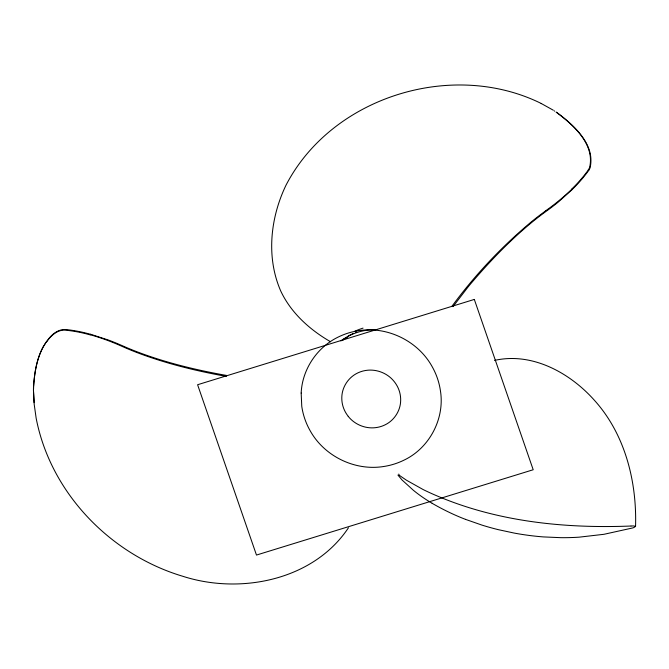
<?xml version="1.0" encoding="UTF-8"?>
<svg xmlns="http://www.w3.org/2000/svg" width="669" height="669" viewBox="0 0 669 669"><rect width="100%" height="100%" fill="white"/><g stroke="black" fill="none" stroke-linecap="round" stroke-linejoin="round"><path stroke-width="1" d="M45.701 342.729C36.912 356.201 33.977 373.887 33.542 389.007M33.5 387.175L33.45 390.144M33.575 386.281C34.671 372.449 36.67 358.141 43.694 345.923M44.054 345.664L46.203 341.984M348.449 527.774C313.527 580.282 240.539 594.825 182.955 576.327C110.544 554.768 50.568 493.02 36.151 418.175L34.186 404.243L33.458 390.353L34.119 402.654M46.061 342.553L46.721 341.257M452.997 306.645L468.191 286.817A298.876 248.442 -69.3 0 1 472.13 282.109C490.26 260.893 509.694 240.706 531.203 222.886A281.607 260.726 -67.4 0 1 546.004 211.429A221.222 186.459 -55.3 0 0 558.372 201.979L572.288 189.486M451.726 306.594C474.48 275.511 501.123 247.221 530.626 222.451A283.639 262.281 -67.2 0 1 545.461 211.011M46.571 341.834C50.142 335.997 55.828 330.57 62.869 329.6A12.736 11.616 12 0 1 65.537 329.574M47.081 341.131C50.936 336.014 56.054 330.996 62.694 330.185A12.711 11.574 11.4 0 1 65.361 330.16A126.985 114.349 11 0 1 90.298 334.918M340.931 340.931C350.364 333.714 362.197 329.834 374.038 329.658M342.754 339.701L343.64 339.058M494.516 360.415C532.123 351.927 569.929 372.792 594.381 400.254C625.08 434.214 636.921 481.496 635.55 526.428L633.811 527.557A16.215 13.079 -13.5 0 1 632.548 527.975L603.973 534.297L579.053 537.174A199.839 161.262 -13.5 0 1 560.739 537.667L543.22 536.906A248.617 200.625 -13.5 0 1 514.168 533.068L498.355 529.672A263.444 212.591 -13.5 0 1 481.989 525.115L465.49 519.361M630.859 526.026C562.269 528.727 491.932 521.193 428.954 492.334A244.369 197.196 -13.5 0 1 423.159 489.566L406.443 480.2L399.326 475.333L398.774 474.087M631.135 526.018L633.041 525.951A5.109 4.123 -13.5 0 1 634.087 526.01L635.525 526.453M226.323 376.379C197.154 371.153 168.228 364.112 140.398 353.842A283.639 262.072 4.4 0 1 122.82 346.709A195.574 161.371 12.3 0 0 90.348 334.751M90.507 334.224L108.445 340.044A221.222 184.535 12 0 1 123.021 346.024A281.607 260.534 4.4 0 0 140.59 353.115C167.116 362.874 194.662 369.614 222.434 374.699A298.876 249.152 -2 0 0 226.515 375.418M541.472 103.62L540.937 103.335C452.085 59.616 331.749 96.796 285.972 185.263C270.318 217.826 266.019 257.322 280.737 291.015C291.032 312.967 309.864 329.85 330.62 341.784M541.154 103.452L553.263 110.184M432.099 503.28L433.629 504.167A263.385 212.541 -13.5 0 0 448.715 512.094A232.118 187.312 -13.5 0 0 465.49 519.361M554.2 110.845L554.676 111.154M556.056 112.058C572.948 124.576 595.201 144.027 589.59 167.551A12.711 11.641 -59.3 0 1 588.277 169.884M556.558 112.308C573.442 124.86 595.669 144.362 590.058 167.902A12.736 11.682 -58.7 0 1 588.745 170.235M348.223 416.361C354.687 424.581 365.575 429.038 375.953 427.608A23.708 19.133 -13.5 0 0 385.319 424.723C394.467 420.216 400.639 410.39 400.672 400.187A43.845 35.382 -13.5 0 0 393.84 381.121C387.702 373.578 377.768 369.43 368.092 370.174A23.858 19.259 -13.5 0 0 355.783 373.971C347.579 378.662 342.068 387.694 341.809 397.152A43.845 35.382 -13.5 0 0 348.248 416.344M397.93 475.074L402.052 479.991L413.467 490.36A171.231 138.174 -13.5 0 0 432.124 503.255M65.545 329.499A127.143 112.71 11.1 0 1 90.482 334.299M571.861 189.176A195.574 163.186 -54.7 0 1 545.427 210.944M588.344 169.934A126.985 115.043 -59 0 1 571.752 189.043M588.804 170.286A127.143 113.487 -58.2 0 1 572.238 189.427M352.504 333.823A98.619 40.14 -57.4 0 1 353.173 333.505M355.816 332.334A98.619 40.14 -57.4 0 1 356.468 332.075M348.123 336.164A92.146 41.946 -62.6 0 1 351.827 334.149M343.281 339.902A41.486 11.256 -47.5 0 1 347.679 336.975M354.637 331.331A69.434 69.325 38.4 0 1 363.041 328.128M301.175 393.038L301.761 406.259A105.744 85.331 -13.5 0 0 310.341 431.062C324.49 456.266 354.762 471.026 383.337 466.561A56.355 45.475 -13.5 0 0 403.7 460.289C429.306 448.322 444.918 418.853 440.453 390.947A105.744 85.331 -13.5 0 0 431.873 366.144C417.724 340.939 387.451 326.179 358.877 330.637A56.355 45.475 -13.5 0 0 338.514 336.917C317.131 347.086 302.212 369.355 301.175 393.038M474.321 299.428L197.598 384.734L256.478 555.061L533.201 469.747L474.321 299.428"/></g></svg>
